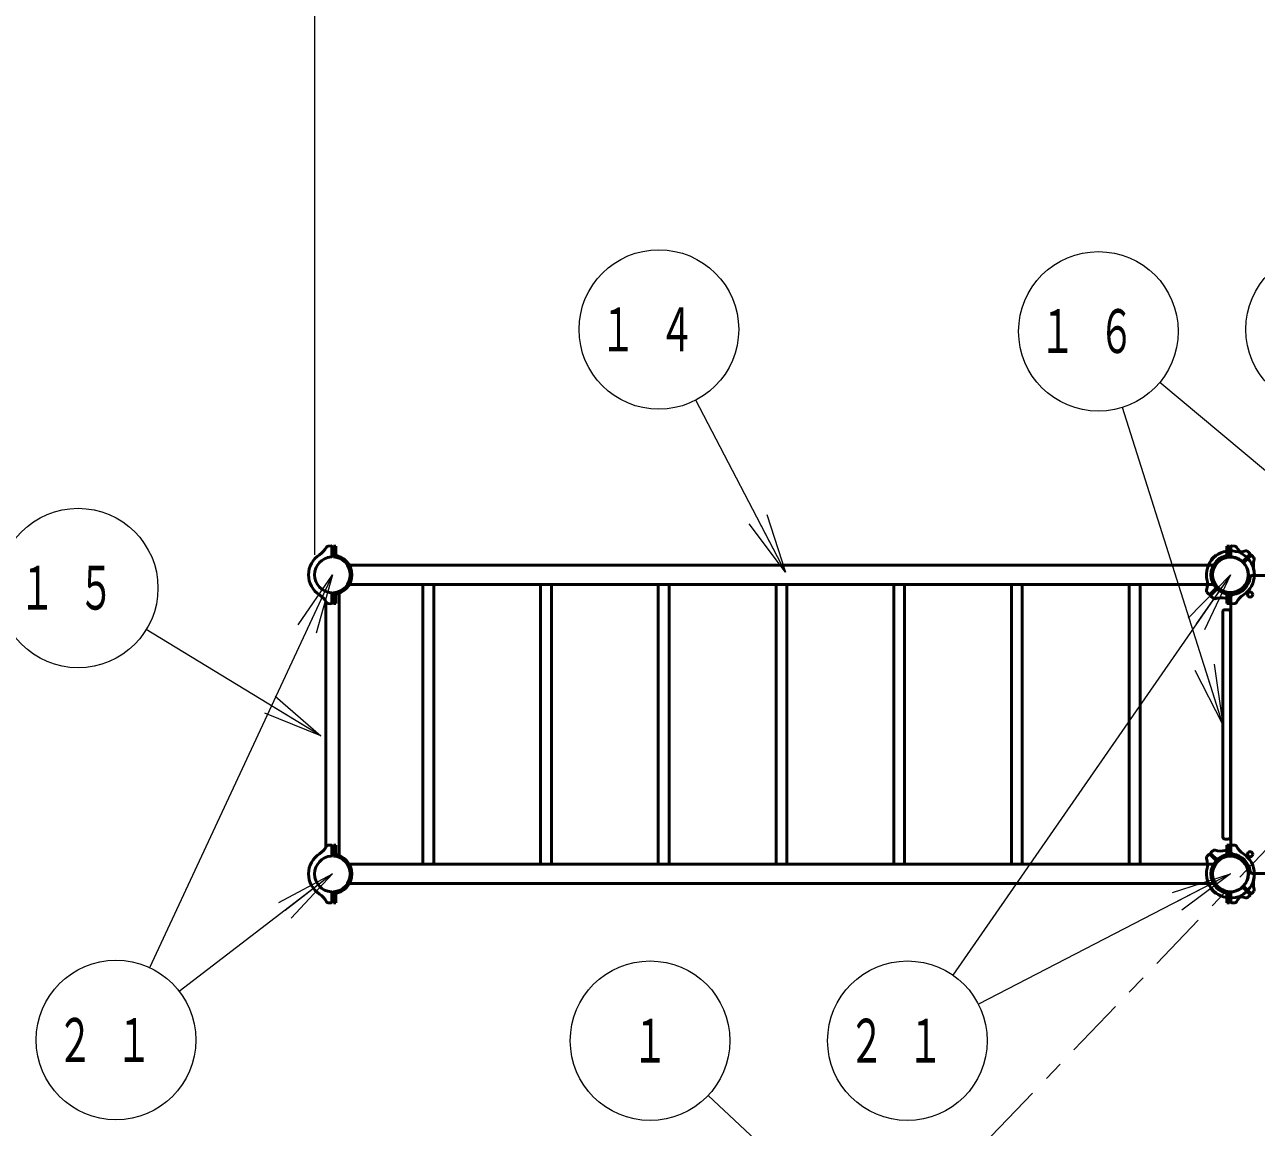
# Model space of a CAD drawing. Units: millimetres on the paper. Extents: x -385 to 0, y -594 to 267.
# Drawn here: x -332.5 to -270.8, y 132.1 to 187.3 of the extents above; entities that cross this region are included whole.
import ezdxf
from ezdxf.enums import TextEntityAlignment as Align

# ---------------------------------------------------------------- set-up
doc = ezdxf.new("R2010")
doc.units = ezdxf.units.MM
doc.linetypes.add('USER1', pattern=[4.5, 2.5, -2])
doc.linetypes.add('USER2', pattern=[6, 3, -1, 1, -1])
doc.layers.add('LY_1', color=140, linetype='Continuous', lineweight=50)
doc.styles.add('ＭＳ ゴシック', font='')
doc.styles.get('ＭＳ ゴシック').set_extended_font_data('MS Gothic')

msp = doc.modelspace()

# ---------------------------------------------------------------- linework, layer by layer
at = {"layer": 'LY_1', "color": 7, "lineweight": 13}
for p, q in [((-317.954, 160.758), (-317.954, 246.722)), ((-317.954, 160.758), (-317.954, 246.722)), ((-317.954, 160.758), (-317.954, 246.722)), ((-264.507, 160.13), (-275.606, 169.399)), ((-294.357, 159.889), (-298.857, 168.513)), ((-272.443, 152.258), (-277.47, 168.15)), ((-294.357, 159.889), (-295.745, 162.548)), ((-295.302, 162.78), (-294.357, 159.889)), ((-294.357, 159.889), (-296.188, 162.317)), ((-317.063, 159.758), (-326.229, 140.058)), ((-318.782, 157.249), (-317.063, 159.758)), ((-317.063, 159.758), (-318.328, 157.038)), ((-317.063, 159.758), (-317.875, 156.827)), ((-272.063, 159.758), (-285.971, 139.684)), ((-274.182, 157.577), (-272.063, 159.758)), ((-272.063, 159.758), (-273.771, 157.292)), ((-272.063, 159.758), (-273.36, 157.007)), ((-317.64, 151.687), (-326.394, 157.015)), ((-272.443, 152.258), (-273.824, 154.967)), ((-272.443, 152.258), (-273.348, 155.118)), ((-272.871, 155.269), (-272.443, 152.258)), ((-317.64, 151.687), (-320.203, 153.246)), ((-319.943, 153.673), (-317.64, 151.687)), ((-317.64, 151.687), (-320.463, 152.819)), ((-317.063, 144.758), (-324.742, 138.866)), ((-319.747, 143.328), (-317.063, 144.758)), ((-317.063, 144.758), (-319.443, 142.932)), ((-317.063, 144.758), (-319.139, 142.535)), ((-272.063, 144.758), (-284.695, 138.232)), ((-274.958, 143.825), (-272.063, 144.758)), ((-272.063, 144.758), (-274.728, 143.381)), ((-272.063, 144.758), (-274.499, 142.937)), ((-285.89, 122.053), (-298.231, 133.656))]:
    msp.add_line(p, q, dxfattribs=at)
at = {"layer": 'LY_1'}
for p, q in [((-317.134, 161.206), (-317.291, 161.201)), ((-317.134, 161.206), (-317.291, 161.201)), ((-317.093, 160.695), (-317.093, 161.166)), ((-317.093, 160.695), (-317.093, 161.166)), ((-317.012, 161.198), (-316.892, 161.198)), ((-317.012, 160.656), (-317.012, 161.198)), ((-317.012, 161.198), (-316.892, 161.198)), ((-317.012, 160.656), (-317.012, 161.198)), ((-316.892, 160.725), (-316.892, 161.198)), ((-316.892, 160.725), (-316.892, 161.198)), ((-272.114, 161.198), (-272.234, 161.198)), ((-272.234, 160.725), (-272.234, 161.198)), ((-272.114, 161.198), (-272.234, 161.198)), ((-272.234, 160.725), (-272.234, 161.198)), ((-272.114, 160.656), (-272.114, 161.198)), ((-272.114, 160.656), (-272.114, 161.198)), ((-272.033, 160.695), (-272.033, 161.166)), ((-272.033, 160.695), (-272.033, 161.166)), ((-271.991, 161.206), (-271.834, 161.201)), ((-271.991, 161.206), (-271.834, 161.201)), ((-272.758, 160.736), (-272.76, 160.738)), ((-271.421, 160.442), (-271.088, 160.775)), ((-271.379, 160.399), (-271.046, 160.733)), ((-271.089, 160.833), (-271.204, 160.94)), ((-270.988, 160.732), (-270.881, 160.617)), ((-272.909, 160.244), (-316.216, 160.244)), ((-273.041, 160.453), (-273.043, 160.455)), ((-272.909, 159.272), (-316.216, 159.272)), ((-312.535, 159.272), (-312.535, 145.244)), ((-312.535, 159.272), (-312.535, 145.244)), ((-311.991, 159.272), (-311.991, 145.244)), ((-311.991, 159.272), (-311.991, 145.244)), ((-306.635, 159.272), (-306.635, 145.244)), ((-306.635, 159.272), (-306.635, 145.244)), ((-306.091, 159.272), (-306.091, 145.244)), ((-306.091, 159.272), (-306.091, 145.244)), ((-300.735, 159.272), (-300.735, 145.244)), ((-300.735, 159.272), (-300.735, 145.244)), ((-300.191, 159.272), (-300.191, 145.244)), ((-300.191, 159.272), (-300.191, 145.244)), ((-294.835, 159.272), (-294.835, 145.244)), ((-294.291, 159.272), (-294.291, 145.244)), ((-288.935, 159.272), (-288.935, 145.244)), ((-288.935, 159.272), (-288.935, 145.244)), ((-288.391, 159.272), (-288.391, 145.244)), ((-288.391, 159.272), (-288.391, 145.244)), ((-283.035, 159.272), (-283.035, 145.244)), ((-282.491, 159.272), (-282.491, 145.244)), ((-282.491, 159.272), (-282.491, 145.244)), ((-277.135, 159.272), (-277.135, 145.244)), ((-277.135, 159.272), (-277.135, 145.244)), ((-276.591, 159.272), (-276.591, 145.244)), ((-264.563, 159.728), (-270.97, 159.728)), ((-317.093, 158.82), (-317.093, 158.349)), ((-317.093, 158.82), (-317.093, 158.349)), ((-317.012, 158.318), (-317.012, 158.859)), ((-317.012, 158.318), (-317.012, 158.859)), ((-316.892, 158.318), (-316.892, 158.79)), ((-316.892, 158.318), (-316.892, 158.79)), ((-316.723, 158.838), (-316.723, 145.678)), ((-273.138, 158.784), (-273.237, 158.89)), ((-272.747, 159.116), (-273.08, 158.783)), ((-272.704, 159.074), (-273.038, 158.741)), ((-273.037, 158.683), (-272.93, 158.584)), ((-272.234, 158.318), (-272.234, 158.79)), ((-272.234, 158.318), (-272.234, 158.79)), ((-272.114, 158.318), (-272.114, 158.859)), ((-272.114, 158.318), (-272.114, 158.859)), ((-272.033, 158.82), (-272.033, 158.349)), ((-272.033, 158.82), (-272.033, 158.349)), ((-272.033, 152.258), (-272.033, 158.665)), ((-317.403, 158.435), (-317.403, 146.081)), ((-317.139, 158.309), (-317.291, 158.315)), ((-317.139, 158.309), (-317.291, 158.315)), ((-317.012, 158.318), (-316.892, 158.318)), ((-317.012, 158.318), (-316.892, 158.318)), ((-272.114, 158.318), (-272.234, 158.318)), ((-272.114, 158.318), (-272.234, 158.318)), ((-271.987, 158.309), (-271.834, 158.315)), ((-271.987, 158.309), (-271.834, 158.315)), ((-272.443, 157.908), (-272.443, 146.608)), ((-272.343, 158.008), (-272.163, 158.008)), ((-272.063, 157.908), (-272.063, 146.608)), ((-272.033, 152.258), (-272.033, 145.85)), ((-272.343, 146.508), (-272.163, 146.508)), ((-317.139, 146.206), (-317.291, 146.201)), ((-317.139, 146.206), (-317.291, 146.201)), ((-317.093, 145.695), (-317.093, 146.166)), ((-317.093, 145.695), (-317.093, 146.166)), ((-317.012, 146.198), (-317.012, 145.656)), ((-317.012, 146.198), (-316.892, 146.198)), ((-317.012, 146.198), (-317.012, 145.656)), ((-317.012, 146.198), (-316.892, 146.198)), ((-316.892, 146.198), (-316.892, 145.725)), ((-316.892, 146.198), (-316.892, 145.725)), ((-273.138, 145.732), (-273.237, 145.625)), ((-272.747, 145.399), (-273.08, 145.733)), ((-272.704, 145.442), (-273.038, 145.775)), ((-273.037, 145.833), (-272.93, 145.932)), ((-272.234, 146.198), (-272.234, 145.725)), ((-272.114, 146.198), (-272.234, 146.198)), ((-272.234, 146.198), (-272.234, 145.725)), ((-272.114, 146.198), (-272.234, 146.198)), ((-272.114, 146.198), (-272.114, 145.656)), ((-272.114, 146.198), (-272.114, 145.656)), ((-272.033, 145.695), (-272.033, 146.166)), ((-272.033, 145.695), (-272.033, 146.166)), ((-271.987, 146.206), (-271.834, 146.201)), ((-271.987, 146.206), (-271.834, 146.201)), ((-272.909, 145.244), (-316.216, 145.244)), ((-264.563, 144.788), (-270.97, 144.788)), ((-317.012, 143.86), (-317.012, 143.318)), ((-317.012, 143.86), (-317.012, 143.318)), ((-272.909, 144.272), (-316.216, 144.272)), ((-273.041, 144.063), (-273.043, 144.06)), ((-272.114, 143.86), (-272.114, 143.318)), ((-272.114, 143.86), (-272.114, 143.318)), ((-271.421, 144.074), (-271.088, 143.741)), ((-271.379, 144.116), (-271.046, 143.783)), ((-270.988, 143.784), (-270.881, 143.899)), ((-317.134, 143.309), (-317.291, 143.315)), ((-317.134, 143.309), (-317.291, 143.315)), ((-317.093, 143.82), (-317.093, 143.349)), ((-317.093, 143.82), (-317.093, 143.349)), ((-317.012, 143.318), (-316.892, 143.318)), ((-317.012, 143.318), (-316.892, 143.318)), ((-316.892, 143.79), (-316.892, 143.318)), ((-316.892, 143.79), (-316.892, 143.318)), ((-272.758, 143.78), (-272.76, 143.777)), ((-272.234, 143.79), (-272.234, 143.318)), ((-272.234, 143.79), (-272.234, 143.318)), ((-272.114, 143.318), (-272.234, 143.318)), ((-272.114, 143.318), (-272.234, 143.318)), ((-272.033, 143.82), (-272.033, 143.349)), ((-272.033, 143.82), (-272.033, 143.349)), ((-271.991, 143.309), (-271.834, 143.315)), ((-271.991, 143.309), (-271.834, 143.315)), ((-271.089, 143.683), (-271.204, 143.576))]:
    msp.add_line(p, q, dxfattribs=at)
at = {"layer": 'LY_1', "color": 7, "linetype": 'USER1', "lineweight": 13}
for p, q in [((-317.012, 161.018), (-316.892, 161.018)), ((-317.012, 161.018), (-316.892, 161.018)), ((-317.012, 160.798), (-316.892, 160.798)), ((-317.012, 160.798), (-316.892, 160.798)), ((-272.114, 161.018), (-272.234, 161.018)), ((-272.114, 161.018), (-272.234, 161.018)), ((-272.114, 160.798), (-272.234, 160.798)), ((-272.114, 160.798), (-272.234, 160.798)), ((-317.012, 158.718), (-316.892, 158.718)), ((-317.012, 158.718), (-316.892, 158.718)), ((-272.114, 158.718), (-272.234, 158.718)), ((-272.114, 158.718), (-272.234, 158.718)), ((-317.012, 158.498), (-316.892, 158.498)), ((-317.012, 158.498), (-316.892, 158.498)), ((-272.114, 158.498), (-272.234, 158.498)), ((-272.114, 158.498), (-272.234, 158.498)), ((-317.012, 146.018), (-316.892, 146.018)), ((-317.012, 146.018), (-316.892, 146.018)), ((-317.012, 145.798), (-316.892, 145.798)), ((-317.012, 145.798), (-316.892, 145.798)), ((-272.114, 146.018), (-272.234, 146.018)), ((-272.114, 146.018), (-272.234, 146.018)), ((-272.114, 145.798), (-272.234, 145.798)), ((-272.114, 145.798), (-272.234, 145.798)), ((-317.012, 143.718), (-316.892, 143.718)), ((-317.012, 143.718), (-316.892, 143.718)), ((-317.012, 143.498), (-316.892, 143.498)), ((-317.012, 143.498), (-316.892, 143.498)), ((-272.114, 143.718), (-272.234, 143.718)), ((-272.114, 143.718), (-272.234, 143.718)), ((-272.114, 143.498), (-272.234, 143.498)), ((-272.114, 143.498), (-272.234, 143.498))]:
    msp.add_line(p, q, dxfattribs=at)
at = {"layer": 'LY_1', "color": 7, "linetype": 'USER2', "lineweight": 13}
msp.add_line((-257.063, 159.758), (-284.818, 130.814), dxfattribs=at)
at = {"layer": 'LY_1', "color": 7, "lineweight": 13}
for centre in [(-300.707, 172.059), (-278.677, 171.963), (-267.291, 172.064), (-329.811, 159.095), (-327.916, 136.432), (-301.146, 136.396), (-288.249, 136.396)]:
    msp.add_circle(centre, 4, dxfattribs=at)
at = {"layer": 'LY_1', "color": 7, "linetype": 'USER1', "lineweight": 13}
for centre in [(-317.063, 159.758), (-317.063, 144.758)]:
    msp.add_circle(centre, 0.891, dxfattribs=at)
at = {"layer": 'LY_1'}
for centre, radius in [((-272.063, 159.758), 0.891), ((-271.073, 158.768), 0.13), ((-271.073, 145.748), 0.13), ((-272.063, 144.758), 0.891)]:
    msp.add_circle(centre, radius, dxfattribs=at)
for centre, radius, start, end in [((-318.252, 161.609), 1, 302.72719, 332.54116), ((-318.252, 161.609), 1, 302.72719, 332.54116), ((-317.276, 161.101), 0.1, 92, 152.54116), ((-317.276, 161.101), 0.1, 92, 152.54116), ((-317.133, 161.166), 0.04, 0, 92), ((-317.133, 161.166), 0.04, 0, 92), ((-271.993, 161.166), 0.04, 88, 180), ((-271.993, 161.166), 0.04, 88, 180), ((-271.849, 161.101), 0.1, 27.45884, 88), ((-271.849, 161.101), 0.1, 27.45884, 88), ((-270.873, 161.609), 1, 207.45884, 237.27281), ((-270.873, 161.609), 1, 207.45884, 237.27281), ((-317.063, 159.758), 1.2, 122.72719, 180), ((-317.063, 159.758), 1.2, 122.72719, 180), ((-317.063, 159.758), 0.9, 94.27066, 180), ((-317.063, 159.758), 0.9, 94.27066, 180), ((-317.133, 160.695), 0.04, 274.27066, 0), ((-317.133, 160.695), 0.04, 274.27066, 0), ((-317.072, 159.758), 0.984, 273.49581, 86.50419), ((-317.072, 159.758), 0.984, 273.49581, 86.50419), ((-317.072, 159.758), 0.9, 273.82255, 86.17745), ((-317.072, 159.758), 0.9, 273.82255, 86.17745), ((-272.063, 159.758), 1.2, 135, 192.27281), ((-272.063, 159.758), 1.22, 135, 143.62693), ((-272.054, 159.758), 0.984, 93.49581, 266.50419), ((-272.054, 159.758), 0.984, 93.49581, 266.50419), ((-272.054, 159.758), 0.9, 93.82255, 266.17745), ((-272.054, 159.758), 0.9, 93.82255, 266.17745), ((-272.063, 159.758), 1.22, 126.37307, 135), ((-272.063, 159.758), 1.2, 77.72719, 135), ((-272.774, 160.724), 0.02, 45, 126.37307), ((-272.063, 159.758), 0.9, 49.27066, 135), ((-271.993, 160.695), 0.04, 180, 265.72934), ((-271.993, 160.695), 0.04, 180, 265.72934), ((-272.063, 159.758), 0.9, 0, 85.72934), ((-272.063, 159.758), 0.9, 0, 85.72934), ((-271.595, 161.907), 1, 257.72719, 287.54116), ((-272.063, 159.758), 1.2, 0, 57.2728), ((-272.063, 159.758), 1.2, 0, 57.2728), ((-271.264, 160.859), 0.1, 47, 107.54116), ((-271.116, 160.803), 0.04, 315, 47), ((-271.017, 160.704), 0.04, 43, 135), ((-269.913, 160.225), 1, 162.45884, 192.27281), ((-270.962, 160.557), 0.1, 342.45884, 43), ((-273.029, 160.469), 0.02, 143.62693, 225), ((-272.063, 159.758), 0.9, 135, 220.72934), ((-271.449, 160.47), 0.04, 229.27066, 315), ((-272.063, 159.758), 0.9, 315, 40.72934), ((-271.35, 160.371), 0.04, 135, 220.72934), ((-272.063, 159.758), 1.2, 358.56746, 12.27281), ((-317.063, 159.758), 1.2, 180, 237.27281), ((-317.063, 159.758), 1.2, 180, 237.27281), ((-317.063, 159.758), 0.9, 180, 265.72934), ((-317.063, 159.758), 0.9, 180, 265.72934), ((-274.212, 159.29), 1, 342.45884, 12.27281), ((-272.063, 159.758), 0.9, 274.27066, 0), ((-272.063, 159.758), 0.9, 274.27066, 0), ((-272.063, 159.758), 1, 276.78718, 353.21282), ((-272.063, 159.758), 1.2, 302.72719, 0), ((-272.063, 159.758), 1.2, 302.72719, 0), ((-270.97, 159.628), 0.1, 90, 173.21282), ((-318.252, 157.907), 1, 27.45884, 57.2728), ((-318.252, 157.907), 1, 27.45884, 57.2728), ((-317.133, 158.82), 0.04, 0, 85.72934), ((-317.133, 158.82), 0.04, 0, 85.72934), ((-273.164, 158.959), 0.1, 162.45884, 223), ((-273.108, 158.811), 0.04, 223, 315), ((-273.009, 158.712), 0.04, 135, 227), ((-272.775, 159.144), 0.04, 315, 40.72934), ((-272.676, 159.045), 0.04, 49.27066, 135), ((-272.063, 159.758), 0.9, 229.27066, 315), ((-271.993, 158.82), 0.04, 94.27066, 180), ((-271.993, 158.82), 0.04, 94.27066, 180), ((-271.933, 158.665), 0.1, 96.78718, 180), ((-270.873, 157.907), 1, 122.72719, 152.54116), ((-270.873, 157.907), 1, 122.72719, 152.54116), ((-317.276, 158.414), 0.1, 207.45884, 268), ((-317.276, 158.414), 0.1, 207.45884, 268), ((-317.133, 158.349), 0.04, 268, 0), ((-317.133, 158.349), 0.04, 268, 0), ((-272.862, 158.657), 0.1, 227, 287.54116), ((-272.53, 157.608), 1, 77.72719, 107.54116), ((-272.063, 159.758), 1.2, 257.72719, 271.43254), ((-271.993, 158.349), 0.04, 180, 272), ((-271.993, 158.349), 0.04, 180, 272), ((-271.849, 158.414), 0.1, 272, 332.54116), ((-271.849, 158.414), 0.1, 272, 332.54116), ((-272.343, 157.908), 0.1, 90, 180), ((-272.163, 157.908), 0.1, 0, 90), ((-272.343, 146.608), 0.1, 180, 270), ((-272.163, 146.608), 0.1, 270, 0), ((-317.063, 144.758), 1.2, 122.72719, 180), ((-317.063, 144.758), 1.2, 122.72719, 180), ((-318.252, 146.609), 1, 302.72719, 332.54116), ((-318.252, 146.609), 1, 302.72719, 332.54116), ((-317.276, 146.101), 0.1, 92, 152.54116), ((-317.276, 146.101), 0.1, 92, 152.54116), ((-317.133, 146.166), 0.04, 0, 92), ((-317.133, 146.166), 0.04, 0, 92), ((-317.133, 145.695), 0.04, 274.27066, 0), ((-317.133, 145.695), 0.04, 274.27066, 0), ((-317.072, 144.758), 0.984, 273.49581, 86.50419), ((-317.072, 144.758), 0.984, 273.49581, 86.50419), ((-273.108, 145.704), 0.04, 45, 137), ((-273.009, 145.803), 0.04, 133, 225), ((-272.054, 144.758), 0.984, 93.49581, 266.50419), ((-272.054, 144.758), 0.984, 93.49581, 266.50419), ((-272.862, 145.859), 0.1, 72.45884, 133), ((-272.53, 146.907), 1, 252.45884, 282.27281), ((-272.063, 144.758), 1.2, 88.56746, 102.27281), ((-271.993, 146.166), 0.04, 88, 180), ((-271.993, 146.166), 0.04, 88, 180), ((-271.933, 145.85), 0.1, 180, 263.21282), ((-271.993, 145.695), 0.04, 180, 265.72934), ((-271.993, 145.695), 0.04, 180, 265.72934), ((-272.063, 144.758), 1, 6.78718, 83.21282), ((-271.849, 146.101), 0.1, 27.45884, 88), ((-271.849, 146.101), 0.1, 27.45884, 88), ((-270.873, 146.609), 1, 207.45884, 237.27281), ((-270.873, 146.609), 1, 207.45884, 237.27281), ((-272.063, 144.758), 1.2, 0, 57.2728), ((-272.063, 144.758), 1.2, 0, 57.2728), ((-317.063, 144.758), 0.9, 94.27066, 180), ((-317.063, 144.758), 0.9, 94.27066, 180), ((-317.072, 144.758), 0.9, 273.82255, 86.17745), ((-317.072, 144.758), 0.9, 273.82255, 86.17745), ((-273.164, 145.557), 0.1, 137, 197.54116), ((-274.212, 145.225), 1, 347.72719, 17.54116), ((-272.063, 144.758), 0.9, 139.27066, 225), ((-272.054, 144.758), 0.9, 93.82255, 266.17745), ((-272.054, 144.758), 0.9, 93.82255, 266.17745), ((-272.775, 145.371), 0.04, 319.27066, 45), ((-272.676, 145.47), 0.04, 225, 310.72934), ((-272.063, 144.758), 0.9, 45, 130.72934), ((-272.063, 144.758), 0.9, 0, 85.72934), ((-272.063, 144.758), 0.9, 0, 85.72934), ((-272.063, 144.758), 0.9, 319.27066, 45), ((-317.063, 144.758), 1.2, 180, 237.27281), ((-317.063, 144.758), 1.2, 180, 237.27281), ((-317.063, 144.758), 0.9, 180, 265.72934), ((-317.063, 144.758), 0.9, 180, 265.72934), ((-272.063, 144.758), 1.2, 167.72719, 225), ((-272.063, 144.758), 0.9, 274.27066, 0), ((-272.063, 144.758), 0.9, 274.27066, 0), ((-272.063, 144.758), 1.2, 302.72719, 0), ((-272.063, 144.758), 1.2, 302.72719, 0), ((-270.97, 144.888), 0.1, 186.78718, 270), ((-269.913, 144.29), 1, 167.72719, 197.54116), ((-272.063, 144.758), 1.2, 347.72719, 1.43254), ((-317.133, 143.82), 0.04, 0, 85.72934), ((-317.133, 143.82), 0.04, 0, 85.72934), ((-273.029, 144.046), 0.02, 135, 216.37307), ((-272.063, 144.758), 1.22, 216.37307, 225), ((-272.063, 144.758), 1.22, 225, 233.62693), ((-272.063, 144.758), 1.2, 225, 282.27281), ((-272.063, 144.758), 0.9, 225, 310.72934), ((-271.993, 143.82), 0.04, 94.27066, 180), ((-271.993, 143.82), 0.04, 94.27066, 180), ((-271.449, 144.045), 0.04, 45, 130.72934), ((-271.35, 144.144), 0.04, 139.27066, 225), ((-270.962, 143.959), 0.1, 317, 17.54116), ((-318.252, 142.907), 1, 27.45884, 57.2728), ((-318.252, 142.907), 1, 27.45884, 57.2728), ((-317.276, 143.414), 0.1, 207.45884, 268), ((-317.276, 143.414), 0.1, 207.45884, 268), ((-317.133, 143.349), 0.04, 268, 0), ((-317.133, 143.349), 0.04, 268, 0), ((-272.774, 143.792), 0.02, 233.62693, 315), ((-271.993, 143.349), 0.04, 180, 272), ((-271.993, 143.349), 0.04, 180, 272), ((-271.849, 143.414), 0.1, 272, 332.54116), ((-271.849, 143.414), 0.1, 272, 332.54116), ((-271.595, 142.608), 1, 72.45884, 102.27281), ((-270.873, 142.907), 1, 122.72719, 152.54116), ((-270.873, 142.907), 1, 122.72719, 152.54116), ((-271.264, 143.657), 0.1, 252.45884, 313), ((-271.116, 143.712), 0.04, 313, 45), ((-271.017, 143.811), 0.04, 225, 317)]:
    msp.add_arc(centre, radius, start, end, dxfattribs=at)

# ---------------------------------------------------------------- texts
at = {"layer": 'LY_1', "color": 7, "style": 'ＭＳ ゴシック', "width": 0.6}
msp.add_text('１', height=2.199, dxfattribs=at).set_placement((-301.146, 136.396), align=Align.MIDDLE_CENTER)
at = {"layer": 'LY_1', "color": 7, "char_height": 2.199, "attachment_point": 5, "style": 'ＭＳ ゴシック'}
for s, insert in [('\\T1.64;\\W0.6;１４', (-300.707, 172.059)), ('\\T1.64;\\W0.6;１６', (-278.677, 171.963)), ('\\T1.64;\\W0.6;１５', (-329.811, 159.095)), ('\\T1.64;\\W0.6;２１', (-327.916, 136.432)), ('\\T1.64;\\W0.6;２１', (-288.249, 136.396))]:
    msp.add_mtext(s, dxfattribs=dict(at, insert=insert))

doc.saveas('drawing.dxf')
